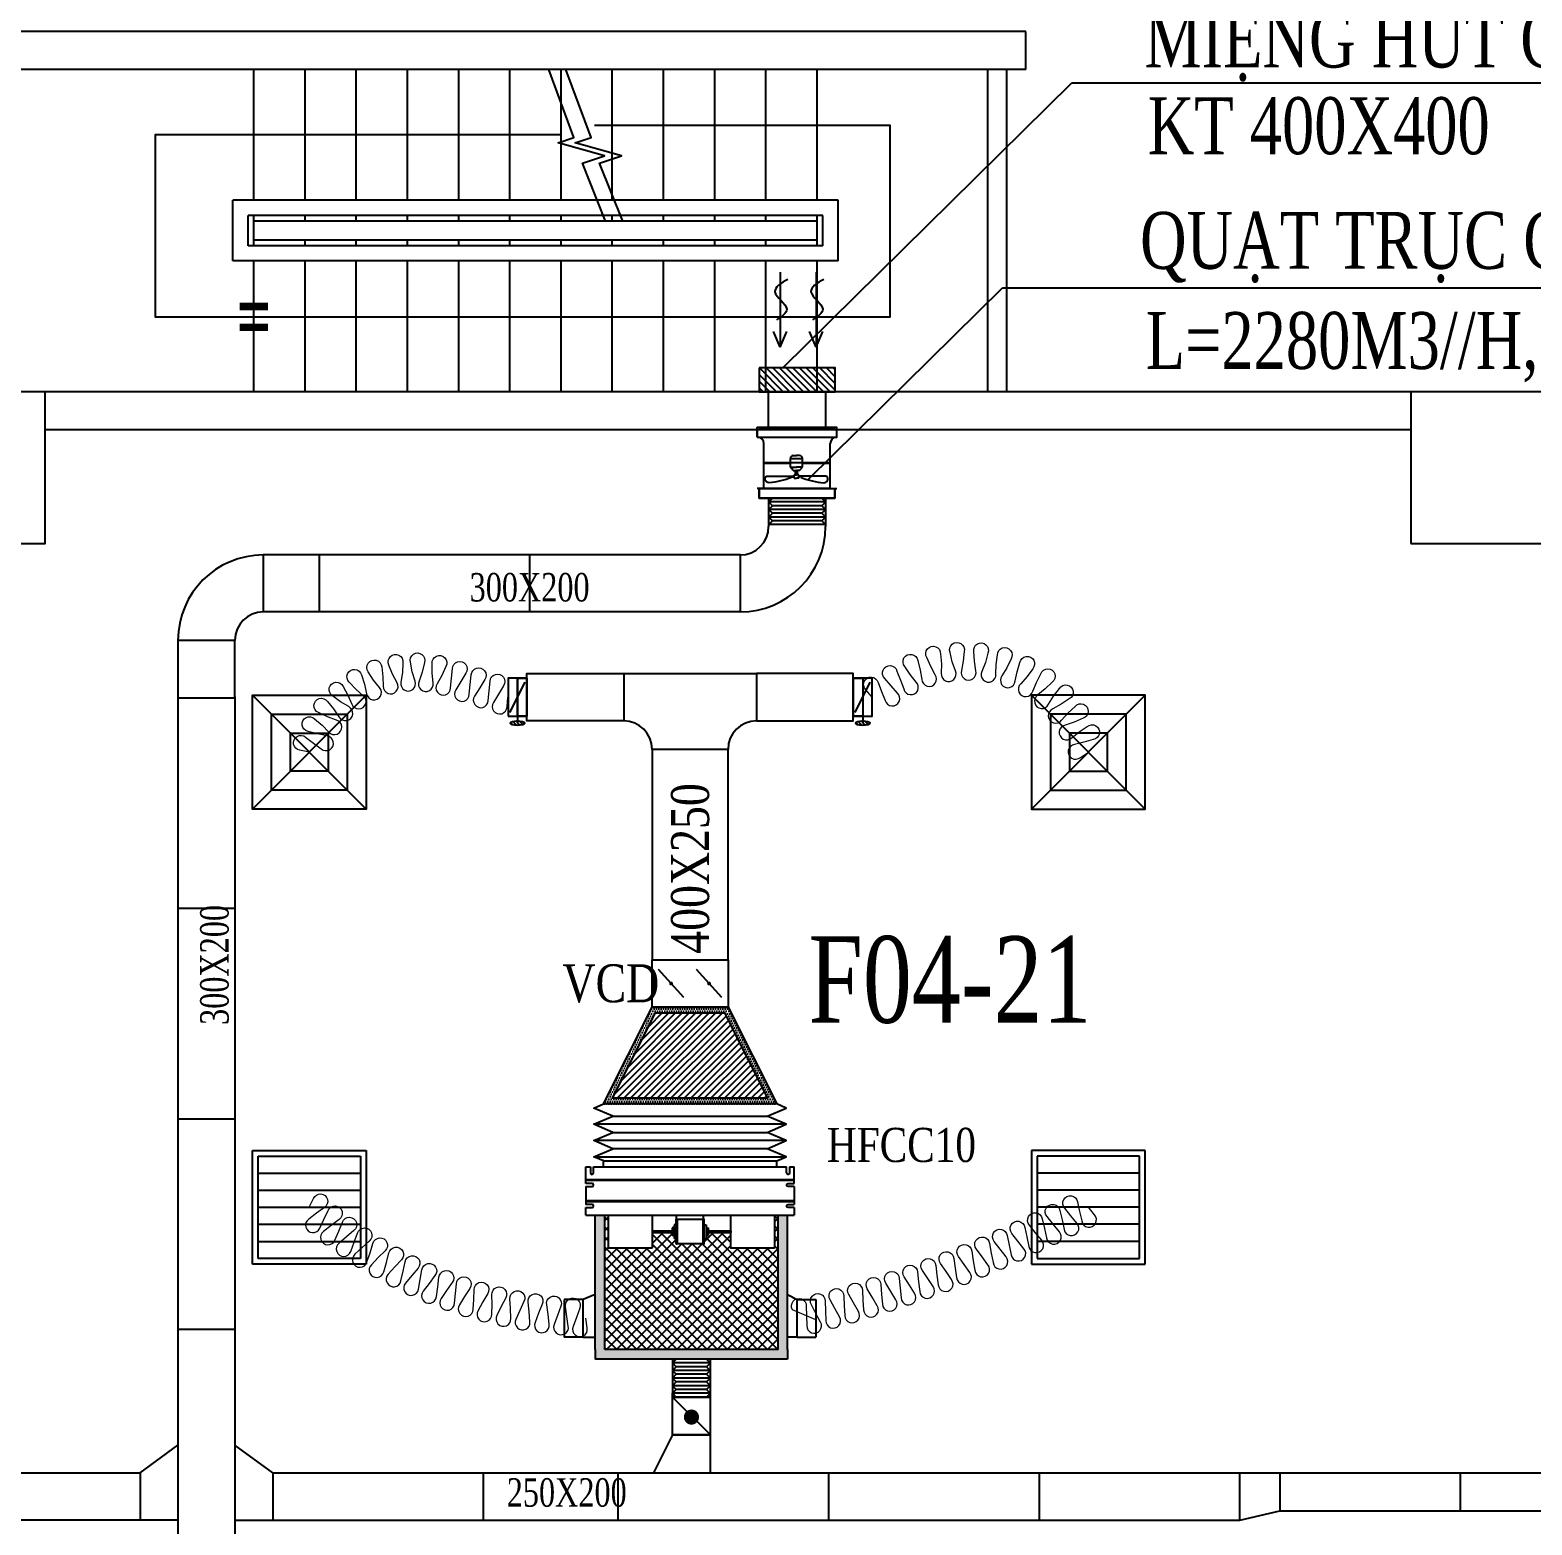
# Model space of a CAD drawing. Header units: metres. Extents: x 352651 to 1421851, y -87441 to -24441.
# Drawn here: x 650002 to 657921, y -40435 to -32552 of the extents above; entities that cross this region are included whole.
import ezdxf
from ezdxf.enums import TextEntityAlignment as Align

# ---------------------------------------------------------------- set-up
doc = ezdxf.new("R2010")
doc.units = ezdxf.units.M
doc.header["$LTSCALE"] = 300
doc.header["$MEASUREMENT"] = 0
for name, color, linetype in [('100', 2, 'CONTINUOUS'), ('bat noi mem', 4, 'CONTINUOUS'), ('CUAGIO', 2, 'CONTINUOUS'), ('dien', 2, 'CONTINUOUS'), ('HATCH', 145, 'CONTINUOUS'), ('KT', 1, 'CONTINUOUS'), ('THAY', 9, 'CONTINUOUS'), ('thiet bi', 11, 'CONTINUOUS'), ('TUONG', 7, 'CONTINUOUS'), ('vach', 6, 'CONTINUOUS')]:
    doc.layers.add(name, color=color, linetype=linetype)
doc.layers.add('noi mem', color=5, linetype='BATTING', lineweight=0)
doc.styles.add('20', font='vntimeh.shx', dxfattribs={"width": 0.75, "bigfont": 'vns.shx'})
doc.styles.add('PHU', font='vntimeh.shx', dxfattribs={"width": 0.8})
doc.styles.add('ROMANS', font='romans.shx', dxfattribs={"width": 0.75, "bigfont": 'romancvn.shx'})
doc.styles.add('VNCC-RMD', font='vntimeh.shx', dxfattribs={"width": 0.75, "height": 300, "bigfont": 'vns.shx'})
doc.linetypes.add('BATTING', pattern='A,0.0001,-0.1,[134,ltypeshp.shx,S=0.1,R=0,X=-0.1,Y=0],-0.2,[134,ltypeshp.shx,S=0.1,R=180,X=0.1,Y=0],-0.1', length=0.4001)

# ---------------------------------------------------------------- blocks, each defined once
blk = doc.blocks.new('cot1')
at = {"layer": 'vach'}
blk.add_lwpolyline([(-400, -400), (400, -400), (400, 400), (-400, 400)], close=True, dxfattribs=at)
blk = doc.blocks.new('SAD')
at = {"layer": 'CUAGIO', "color": 8}
for p, q in [((-300, -300), (300, 300)), ((300, -300), (-300, 300))]:
    blk.add_line(p, q, dxfattribs=at)
at = {"layer": 'CUAGIO'}
blk.add_lwpolyline([(300, -300), (300, 300), (-300, 300), (-300, -300)], close=True, dxfattribs=at)
at = {"layer": 'CUAGIO', "color": 8}
for points in [[(200, -200), (200, 200), (-200, 200), (-200, -200)], [(100, -100), (100, 100), (-100, 100), (-100, -100)]]:
    blk.add_lwpolyline(points, close=True, dxfattribs=at)
blk = doc.blocks.new('SAG')
at = {"layer": 'CUAGIO'}
for p, q in [((-300, 300), (-300, -300)), ((300, 300), (-300, 300)), ((300, -300), (300, 300)), ((-300, -300), (300, -300))]:
    blk.add_line(p, q, dxfattribs=at)
at = {"layer": 'CUAGIO', "color": 8}
for p, q in [((-270, 270), (-270, -270)), ((270, 270), (-270, 270)), ((-180, -270), (-180, 270)), ((-90, -270), (-90, 270)), ((0, -270), (0, 270)), ((90, -270), (90, 270)), ((180, -270), (180, 270)), ((270, -270), (270, 270)), ((-270, -270), (270, -270))]:
    blk.add_line(p, q, dxfattribs=at)
blk = doc.blocks.new('1-van gio D200')
at = {"layer": 'CUAGIO'}
h = blk.add_hatch(dxfattribs=at)
h.set_pattern_fill('ANSI31', color=256, scale=100, style=0)
edge = h.paths.add_edge_path()
edge.add_ellipse((486127, -58494), major_axis=(-38.1, 0), ratio=0.310482, start_angle=0, end_angle=360, ccw=False)
for p, q in [((486167, -58437.3), (486087.1, -58277.5)), ((486127, -58257.4), (486127, -58494))]:
    blk.add_line(p, q, dxfattribs=at)
at = {"layer": 'CUAGIO', "const_width": 3}
for points in [[(486127, -58457.4), (486177, -58457.4), (486177, -58257.4), (486077, -58257.4), (486077, -58457.4), (486127, -58457.4)], [(486167, -58437.3), (486087.1, -58277.5)], [(486127, -58257.4), (486127, -58494)]]:
    blk.add_lwpolyline(points, dxfattribs=at)
at = {"layer": 'CUAGIO'}
blk.add_lwpolyline([(486177, -58457.4), (486077, -58457.4), (486077, -58257.4), (486177, -58257.4)], close=True, dxfattribs=at)
at = {"layer": 'CUAGIO', "const_width": 5.35}
blk.add_lwpolyline([(486130.7, -58357.4, -1), (486123.3, -58357.4, -1)], format="xyb", close=True, dxfattribs=at)
at = {"layer": 'CUAGIO', "extrusion": (0, 0, -1)}
blk.add_ellipse((486127, -58494), major_axis=(-38.1, 0), ratio=0.310482, start_param=-1.570796, end_param=4.712389, dxfattribs=at)
blk = doc.blocks.new('bac noi mem')
at = {"layer": 'bat noi mem'}
for p, q in [((493886.7, -64673), (493866.7, -64693)), ((494066.7, -64693), (493866.7, -64693)), ((493866.7, -64693), (493886.7, -64713)), ((494046.7, -64673), (493886.7, -64673)), ((494046.7, -64673), (494066.7, -64693)), ((494066.7, -64693), (494046.7, -64713)), ((493886.7, -64713), (493866.7, -64733)), ((494066.7, -64733), (493866.7, -64733)), ((493866.7, -64733), (493886.7, -64753)), ((493886.7, -64753), (493866.7, -64773)), ((494066.7, -64773), (493866.7, -64773)), ((493866.7, -64773), (493886.7, -64793)), ((494046.7, -64713), (493886.7, -64713)), ((494046.7, -64753), (493886.7, -64753)), ((494046.7, -64713), (494066.7, -64733)), ((494066.7, -64733), (494046.7, -64753)), ((494046.7, -64753), (494066.7, -64773)), ((494066.7, -64773), (494046.7, -64793)), ((493886.7, -64793), (493866.7, -64813)), ((494066.7, -64813), (493866.7, -64813)), ((493866.7, -64813), (493886.7, -64833)), ((493886.7, -64833), (493866.7, -64853)), ((494066.7, -64853), (493866.7, -64853)), ((493866.7, -64853), (493886.7, -64873)), ((494046.7, -64793), (493886.7, -64793)), ((494046.7, -64833), (493886.7, -64833)), ((494046.7, -64793), (494066.7, -64813)), ((494066.7, -64813), (494046.7, -64833)), ((494046.7, -64833), (494066.7, -64853)), ((494066.7, -64853), (494046.7, -64873)), ((494046.7, -64873), (493886.7, -64873))]:
    blk.add_line(p, q, dxfattribs=at)
blk = doc.blocks.new('Quat thong gio 2')
at = {"layer": 'CUAGIO', "color": 2}
for p, q in [((604438.8, -54339.3), (604438.8, -54304.3)), ((604710.8, -54304.3), (604710.8, -54724.3)), ((604710.8, -54304.3), (604710.8, -54304.3)), ((604438.8, -54689.3), (604438.8, -54339.3)), ((604438.8, -54339.3), (604675.8, -54339.3)), ((604503.8, -54351.8), (604503.8, -54498.8)), ((604573.5, -54339.3), (604573.5, -54478.5)), ((604576, -54339.3), (604576, -54478.5)), ((604534.7, -54494.4), (604551.2, -54479.1)), ((604551.2, -54479.1), (604551.2, -54511)), ((604551.2, -54479.1), (604597.9, -54479.1)), ((604574.8, -54542.8), (604574.8, -54479.1)), ((604597.9, -54479.1), (604597.9, -54542.8)), ((604493.1, -54498.8), (604493.1, -54511)), ((604493.1, -54498.8), (604511.6, -54498.8)), ((604493.1, -54523.2), (604493.1, -54511)), ((604493.1, -54523.2), (604511.6, -54523.2)), ((604503.8, -54485.7), (604497.1, -54485.7)), ((604503.8, -54536.3), (604497.1, -54536.3)), ((604500.1, -54485.7), (604500.1, -54498.8)), ((604500.1, -54536.3), (604500.1, -54523.2)), ((604503.8, -54670.2), (604503.8, -54523.2)), ((604511.6, -54498.8), (604511.6, -54511)), ((604511.6, -54505.6), (604534.7, -54505.6)), ((604511.6, -54523.2), (604511.6, -54511)), ((604511.6, -54516.4), (604534.7, -54516.4)), ((604534.7, -54494.4), (604534.7, -54511)), ((604534.7, -54527.6), (604534.7, -54511)), ((604534.7, -54527.6), (604551.2, -54542.8)), ((604551.2, -54542.8), (604551.2, -54511)), ((604551.2, -54542.8), (604597.9, -54542.8)), ((604573.5, -54543.5), (604573.5, -54689.3)), ((604576, -54543.5), (604576, -54689.3)), ((604612.9, -54494.1), (604612.9, -54511)), ((604612.9, -54527.8), (604612.9, -54511)), ((604438.8, -54689.3), (604675.8, -54689.3)), ((604438.8, -54689.3), (604438.8, -54724.3)), ((604710.8, -54724.3), (604710.8, -54724.3))]:
    blk.add_line(p, q, dxfattribs=at)
at = {"layer": 'CUAGIO', "color": 2, "const_width": 1}
for points in [[(604438.8, -54304.3), (604438.8, -54339.3)], [(604438.8, -54724.3), (604438.8, -54689.3)]]:
    blk.add_lwpolyline(points, dxfattribs=at)
for points in [[(604710.8, -54304.3), (604710.8, -54304.3, -0.414214), (604675.8, -54339.3), (604438.8, -54339.3)], [(604710.8, -54724.3), (604710.8, -54724.3, 0.414214), (604675.8, -54689.3), (604438.8, -54689.3)]]:
    blk.add_lwpolyline(points, format="xyb", dxfattribs=at)
at = {"layer": 'CUAGIO', "color": 2}
for points in [[(604497.1, -54485.7, -0.067078), (604469.4, -54367, -0.673836), (604503.8, -54351.8)], [(604497.1, -54536.3, 0.067078), (604469.4, -54655, 0.673836), (604503.8, -54670.2)]]:
    blk.add_lwpolyline(points, format="xyb", dxfattribs=at)
for centre, radius, start, end in [((604675.8, -54304.3), 35, 270, 0), ((604574.8, -54477.6), 1.5, 213.55731, 326.44269), ((604597.9, -54494.1), 15, 0, 90), ((604574.8, -54544.3), 1.5, 33.55731, 146.44269), ((604597.9, -54527.8), 15, 270, 0), ((604675.8, -54724.3), 35, 0, 90)]:
    blk.add_arc(centre, radius, start, end, dxfattribs=at)

msp = doc.modelspace()

# ---------------------------------------------------------------- hatches: boundary and pattern name
at = {"layer": 'CUAGIO'}
h = msp.add_hatch(dxfattribs=at)
h.set_pattern_fill('DOTS', color=256, scale=200, style=0)
h.set_pattern_definition([(0, (-181458.121, -151738.956), (6.25, 12.5), [0, -12.5])])
h.paths.add_polyline_path([(653682.1, -37705), (653482.1, -37705), (653482.1, -37735), (653663.7, -37735), (653785.7, -37977.1), (653819.3, -37977.1)])
h.paths.add_polyline_path([(653819.3, -37977.1), (653785.7, -37977.1), (653890.4, -38185), (653482.1, -38185), (653482.1, -38215), (653939.1, -38215)])
h.paths.add_polyline_path([(653482.1, -38185), (653073.8, -38185), (653178.6, -37977.1), (653145, -37977.1), (653025.1, -38215), (653482.1, -38215)])
h.paths.add_polyline_path([(653300.6, -37735), (653482.1, -37735), (653482.1, -37705), (653282.1, -37705), (653145, -37977.1), (653178.6, -37977.1)])
h = msp.add_hatch(dxfattribs=at)
h.set_pattern_fill('ANSI31', color=256, scale=200, style=0)
h.set_pattern_definition([(45, (-181458.12, -151738.956), (-17.6776695, 17.6776695), [])])
h.paths.add_polyline_path([(653785.7, -37977.1), (653482.1, -37977.1), (653482.1, -38185), (653890.4, -38185)])
h.paths.add_polyline_path([(653663.7, -37735), (653482.1, -37735), (653482.1, -37977.1), (653785.7, -37977.1)])
h.paths.add_polyline_path([(653482.1, -37735), (653300.6, -37735), (653178.6, -37977.1), (653482.1, -37977.1)])
h.paths.add_polyline_path([(653482.1, -37977.1), (653178.6, -37977.1), (653073.8, -38185), (653482.1, -38185)])
h = msp.add_hatch(dxfattribs=at)
h.set_pattern_fill('DOTS', color=2, scale=200, style=0)
h.set_pattern_definition([(0, (80377.114, 18031.954), (6.25, 12.5), [0, -12.5])])
h.paths.add_polyline_path([(653946.1, -39510.5), (653032.5, -39510.5), (653032.5, -38800.5), (652982.5, -38800.5), (652982.5, -39510.5), (652982.5, -39560.5), (653996.1, -39560.5), (653996.1, -39510.5), (653996.1, -38800.5), (653946.1, -38800.5)])
at = {"layer": 'CUAGIO', "ltscale": 1.5}
h = msp.add_hatch(dxfattribs=at)
h.set_pattern_fill('ANSI37', color=9, scale=300, style=0)
h.set_pattern_definition([(45, (191203.714, -450.908), (-26.5165043, 26.5165043), []), (135, (191203.714, -450.908), (-26.5165043, -26.5165043), [])])
h.paths.add_polyline_path([(653946.1, -39510.5), (653946.1, -38800.5), (653927, -38800.5), (653927, -38975.5), (653696.8, -38975.5), (653696.8, -38892.6), (653577.1, -38892.6), (653577.1, -38908.2), (653566.6, -38908.2), (653566.6, -38924), (653556.7, -38924), (653556.7, -38949, -1), (653550.2, -38951.1), (653414, -38951.1, -1), (653407.6, -38949), (653407.6, -38924), (653397.7, -38924), (653397.7, -38908.2), (653387.1, -38908.2), (653387.1, -38892.6), (653281.9, -38892.6), (653281.9, -38975.5), (653051.7, -38975.5), (653051.7, -38800.5), (653032.5, -38800.5), (653032.5, -39510.5)])
at = {"layer": 'dien'}
h = msp.add_hatch(dxfattribs=at)
h.set_pattern_fill('ANSI31', color=256, scale=200, angle=90, style=0)
h.set_pattern_definition([(135, (662565.557, -794246.808), (-17.6776695, -17.6776695), [])])
h.paths.add_polyline_path([(653847.1, -34333.6), (653847.1, -34459.6), (654247.1, -34459.6), (654247.1, -34333.6)])

# ---------------------------------------------------------------- linework, layer by layer
at = {"layer": '100', "color": 3}
for p, q in [((653971, -34333.6), (655492.4, -32831.9)), ((654106.1, -34921), (655129.6, -33912.1)), ((655129.6, -33912.1), (660260, -33912.1))]:
    msp.add_line(p, q, dxfattribs=at)
at = {"layer": 'bat noi mem'}
for p, q in [((653916.5, -35020.2), (653896.5, -35040.2)), ((654196.1, -35040.2), (653896.5, -35040.2)), ((653896.5, -35040.2), (653916.5, -35060.2)), ((653916.5, -35060.2), (653896.5, -35080.2)), ((654176.1, -35020.2), (653916.5, -35020.2)), ((654176.1, -35060.2), (653916.5, -35060.2)), ((654176.1, -35020.2), (654196.1, -35040.2)), ((654196.1, -35040.2), (654176.1, -35060.2)), ((654176.1, -35060.2), (654196.1, -35080.2)), ((654196.1, -35080.2), (653896.5, -35080.2)), ((653896.5, -35080.2), (653916.5, -35100.2)), ((653916.5, -35100.2), (653896.5, -35120.2)), ((654196.1, -35120.2), (653896.5, -35120.2)), ((653896.5, -35120.2), (653916.5, -35140.2)), ((653916.5, -35140.2), (653896.5, -35160.2)), ((654176.1, -35100.2), (653916.5, -35100.2)), ((654176.1, -35140.2), (653916.5, -35140.2)), ((654196.1, -35080.2), (654176.1, -35100.2)), ((654176.1, -35100.2), (654196.1, -35120.2)), ((654196.1, -35120.2), (654176.1, -35140.2)), ((654176.1, -35140.2), (654196.1, -35160.2)), ((654196.1, -35160.2), (653896.5, -35160.2)), ((653939.1, -38215), (653025.1, -38215)), ((653989.1, -38322.2), (652975.1, -38322.2)), ((653075.1, -38279.3), (653889.1, -38279.3)), ((653075.1, -38365), (653889.1, -38365)), ((653989.1, -38407.9), (652975.1, -38407.9)), ((653889.1, -38450.8), (653075.1, -38450.8)), ((652975.1, -38493.6), (653989.1, -38493.6))]:
    msp.add_line(p, q, dxfattribs=at)
for points in [[(653025.1, -38515), (652975.1, -38493.6), (653075.1, -38450.8), (652975.1, -38407.9), (653075.1, -38365), (652975.1, -38322.2), (653075.1, -38279.3), (652975.1, -38236.5), (653025.1, -38215)], [(653939.1, -38515), (653989.1, -38493.6), (653889.1, -38450.8), (653989.1, -38407.9), (653889.1, -38365), (653989.1, -38322.2), (653889.1, -38279.3), (653989.1, -38236.5), (653939.1, -38215)]]:
    msp.add_lwpolyline(points, dxfattribs=at)
at = {"layer": 'CUAGIO', "color": 3}
msp.add_line((660230, -32831.9), (655492.4, -32831.9), dxfattribs=at)
at = {"layer": 'CUAGIO', "color": 6, "ltscale": 100}
for p, q in [((653957.1, -33828.6), (653957.1, -34223.6)), ((654147.1, -33828.6), (654147.1, -34223.6)), ((653957.1, -34223.6), (653922.3, -34142.2)), ((653957.1, -34223.6), (653991.8, -34142.2)), ((654147.1, -34223.6), (654112.3, -34142.2)), ((654147.1, -34223.6), (654181.8, -34142.2))]:
    msp.add_line(p, q, dxfattribs=at)
at = {"layer": 'CUAGIO'}
for p, q in [((653836.1, -34698.2), (653836.1, -34648.2)), ((653846.1, -34648.2), (654246.1, -34648.2)), ((654256.1, -34698.2), (654256.1, -34648.2)), ((653846.1, -35020.2), (653846.1, -34970.2)), ((653846.1, -34970.2), (653846.1, -35020.2)), ((654246.1, -35020.2), (654246.1, -34970.2)), ((654246.1, -35020.2), (654246.1, -34970.2)), ((653846.1, -35020.2), (654246.1, -35020.2)), ((654196.1, -35020.2), (653896.1, -35020.2)), ((653896.1, -35020.2), (653896.1, -35170.2)), ((654196.1, -35020.2), (653896.1, -35020.2)), ((654196.1, -35020.2), (654196.1, -35170.2)), ((653746.1, -35320.2), (651231.8, -35320.2)), ((651232.1, -35320.2), (651232.1, -35620.2)), ((651526.1, -35320.2), (651526.1, -35620.2)), ((652636.1, -35320.2), (652636.1, -35620.2)), ((653746.1, -35320.2), (653746.1, -35620.2)), ((653746.1, -35620.2), (651232, -35620.2)), ((650782.1, -36072.7), (650782.1, -47924.6)), ((650782.1, -36072.7), (651082.1, -36072.7)), ((651082.1, -36067.2), (651082.1, -47924.6)), ((653682.1, -36345), (653282.1, -36345)), ((650782.1, -37182.7), (651082.1, -37182.7)), ((653449.1, -37654.3), (653315.2, -37505.8)), ((653649.1, -37654.3), (653515.2, -37505.8)), ((650782.1, -38292.7), (651082.1, -38292.7)), ((652982.5, -39510.5), (652982.5, -38800.5)), ((653032.5, -38800.5), (653032.5, -38800.5)), ((653032.5, -39510.5), (653032.5, -38800.5)), ((653946.1, -38800.5), (653946.1, -38800.5)), ((653946.1, -39510.5), (653946.1, -38800.5)), ((653996.1, -39510.5), (653996.1, -38800.5)), ((652918.1, -39245.2), (652818.4, -39245.2)), ((652818.4, -39245.2), (652818.4, -39445.2)), ((652918.1, -39445.2), (652918.1, -39245.2)), ((654046.1, -39445.2), (654046.1, -39245.2)), ((654046.1, -39245.2), (654145.8, -39245.2)), ((654145.8, -39245.2), (654145.8, -39445.2)), ((650782.1, -39402.7), (651082.1, -39402.7)), ((652918.1, -39445.2), (652818.4, -39445.2)), ((654046.1, -39445.2), (654145.8, -39445.2)), ((653996.1, -39560.5), (652982.5, -39560.5)), ((653389.3, -39960.5), (653389.3, -39740.6)), ((653589.3, -40160.5), (653589.3, -39740.6)), ((653589.3, -39760.5), (653389.3, -39760.5)), ((653389.3, -39760.5), (653589.3, -39960.5)), ((653389.3, -39960.5), (653289.3, -40160.5)), ((653389.3, -39960.5), (653589.3, -39960.5)), ((653589.3, -39960.5), (653389.3, -39960.5)), ((650582.1, -40160.3), (650782.1, -40014.9)), ((651282.1, -40160.3), (651082.1, -40014.9)), ((648744.6, -40160.3), (650582.1, -40160.3)), ((650582.1, -40160.3), (650582.1, -40410.3)), ((651282, -40160.3), (661479.6, -40160.3)), ((651282, -40160.3), (651282, -40410.3)), ((652392, -40160.3), (652392, -40410.3)), ((653102, -40160.3), (653102, -40410.3)), ((654212, -40160.3), (654212, -40410.3)), ((655322, -40160.3), (655322, -40410.3)), ((656380.8, -40410.3), (656380.8, -40160.3)), ((656590.8, -40160.3), (656590.8, -40360.3)), ((657542, -40160.3), (657542, -40360.3)), ((656380.8, -40410.3), (656590.8, -40360.3)), ((656590.8, -40360.3), (661479.6, -40360.3)), ((650782.1, -40410.3), (643922.1, -40410.3)), ((651082.1, -40410.3), (656380.8, -40410.3))]:
    msp.add_line(p, q, dxfattribs=at)
at = {"layer": 'CUAGIO', "color": 2}
for p, q in [((653896.1, -34648.2), (654196.1, -34648.2)), ((654196.1, -35020.2), (653896.1, -35020.2)), ((653282.1, -36345), (653282.1, -37455)), ((653682.1, -37455), (653682.1, -36345)), ((652982.5, -39510.5), (652982.5, -39560.5)), ((653946.1, -39510.5), (653032.5, -39510.5)), ((653996.1, -39510.5), (653996.1, -39560.5))]:
    msp.add_line(p, q, dxfattribs=at)
at = {"layer": 'CUAGIO', "ltscale": 1.5}
msp.add_line((653132.1, -35945), (653832.1, -35945), dxfattribs=at)
at = {"layer": 'CUAGIO'}
for points in [[(654196.1, -34648.2), (653896.1, -34648.2), (653896.1, -34459.6), (654196.1, -34459.6)], [(651082.1, -35770.2), (650782.1, -35770.2), (650782.1, -36072.7), (651082.1, -36072.7)], [(653132.1, -36195), (652622.1, -36195), (652622.1, -35945), (653132.1, -35945)], [(653832.1, -36195), (654342.1, -36195), (654342.1, -35945), (653832.1, -35945)], [(652572.1, -35970), (652622.1, -35970), (652622.1, -36170), (652572.1, -36170)], [(654342.1, -35970), (654392.1, -35970), (654392.1, -36170), (654342.1, -36170)], [(653282.1, -37455), (653682.1, -37455), (653682.1, -37705), (653282.1, -37705)], [(653939.1, -38215), (653025.1, -38215), (653282.1, -37705), (653682.1, -37705)], [(653890.4, -38185), (653073.8, -38185), (653300.6, -37735), (653663.7, -37735)], [(653389.3, -39760.5), (653589.3, -39760.5), (653589.3, -39560.5), (653389.3, -39560.5)]]:
    msp.add_lwpolyline(points, close=True, dxfattribs=at)
at = {"layer": 'CUAGIO', "color": 2}
for points in [[(653836.1, -34698.2), (654256.1, -34698.2), (654256.1, -34648.2), (653836.1, -34648.2)], [(653846.1, -34970.2), (654246.1, -34970.2), (654246.1, -35020.2), (653846.1, -35020.2)]]:
    msp.add_lwpolyline(points, close=True, dxfattribs=at)
at = {"layer": 'CUAGIO'}
for points, const_width in [([(653377.1, -37580, 1), (653387.1, -37580, 1)], 10), ([(653577.1, -37580, 1), (653587.1, -37580, 1)], 10), ([(653469.3, -39866, 1), (653509.3, -39866, 1)], 40)]:
    msp.add_lwpolyline(points, format="xyb", close=True, dxfattribs=dict(at, const_width=const_width))
for points in [[(652982.5, -39220), (652918.1, -39245.2)], [(653996.1, -39220), (654046.1, -39245.2)], [(652918.1, -39445.2), (652968.1, -39445.2)], [(652932.5, -39445.2), (652982.5, -39445.2)], [(654046.1, -39445.2), (653996.1, -39445.2)]]:
    msp.add_lwpolyline(points, dxfattribs=at)
for centre, radius, start, end in [((653746.1, -35170.2), 150, 270, 0), ((653746.1, -35170.2), 450, 270, 0), ((651232.1, -35770.2), 450, 90, 180), ((651232.1, -35770.2), 150, 90, 180), ((653132.1, -36345), 150, 0, 90), ((653832.1, -36345), 150, 90, 180)]:
    msp.add_arc(centre, radius, start, end, dxfattribs=at)
at = {"layer": 'CUAGIO', "color": 9, "ltscale": 100}
for points in [[(653997.1, -33866.6), (653929.6, -33932.1), (653991.6, -34024.6), (653937.6, -34080.6)], [(654187.1, -33866.6), (654119.6, -33932.1), (654181.6, -34024.6), (654127.6, -34080.6)]]:
    msp.add_spline(points, degree=3, dxfattribs=at)
at = {"layer": 'dien'}
msp.add_lwpolyline([(653847.1, -34333.6), (653847.1, -34459.6), (654247.1, -34459.6), (654247.1, -34333.6)], close=True, dxfattribs=at)
at = {"layer": 'HATCH'}
msp.add_lwpolyline([(652802.1, -33104.6), (650661.2, -33104.6), (650661.2, -34064.6), (651182.1, -34064.6), (654536.6, -34064.6), (654536.6, -33054.6), (653072.1, -33054.6), (652978.7, -33054.6)], dxfattribs=at)
at = {"layer": 'HATCH', "const_width": 40}
for points in [[(651107.1, -34009.6), (651257.1, -34009.6)], [(651107.1, -34119.6), (651257.1, -34119.6)]]:
    msp.add_lwpolyline(points, dxfattribs=at)
at = {"layer": 'noi mem', "linetype": 'ByBlock', "ltscale": 1.5}
for points in [[(654442.1, -36070), (654409.1, -36031.6, -1.333333), (654473.3, -35992.8), (654492, -36039.9), (654510.7, -36087, 1.333333), (654574.9, -36048.2), (654541.9, -36009.7), (654508.8, -35971.3, -1.333333), (654573, -35932.4), (654591.7, -35979.5), (654608.7, -36026.7, 1.333333), (654674, -35989.9), (654642.5, -35951), (654614, -35908.3, -1.333333), (654682.3, -35877.3), (654695.6, -35926.9), (654704, -35976.2, 1.333333), (654774.8, -35951.4), (654750.6, -35907.6), (654730, -35860.6, -1.333333), (654802.7, -35842.1), (654807, -35893.3), (654806.6, -35943.4, 1.333333), (654880.7, -35931.4), (654864.6, -35884), (654852.6, -35834.1, -1.333333), (654927.4, -35828.7), (654922.7, -35879.9), (654913.5, -35929.1, 1.333333), (654988.5, -35930.3), (654980.9, -35880.8), (654977.9, -35829.6, -1.333333), (655052.5, -35837.5), (655038.9, -35887), (655021.1, -35933.8, 1.333333), (655094.7, -35948.3), (655096, -35898.2), (655102.1, -35847.3, -1.333333), (655174.2, -35868.2), (655152, -35914.5), (655126.3, -35957.4, 1.333333), (655196.2, -35984.6), (655206.3, -35935.6), (655221.3, -35886.5, -1.333333), (655288.5, -35919.8), (655258.5, -35961.5), (655225.6, -35999.2, 1.333333), (655289.6, -36038.3), (655308.2, -35991.8), (655331.6, -35946.1, -1.333333), (655391.9, -35990.7), (655355.1, -36026.5), (655316.1, -36057.9, 1.333333), (655372.2, -36107.6), (655398.7, -36065.1), (655429.7, -36024.3, -1.333333), (655481.2, -36078.8), (655438.7, -36107.5), (655394.8, -36131.5, 1.333333), (655441.2, -36190.4), (655474.8, -36153.2), (655512.6, -36118.4, -1.333333), (655553.7, -36181.2), (655506.7, -36201.9), (655459.3, -36217.8, 1.333333), (655494.6, -36284), (655534.2, -36253.3), (655576.4, -36225, -1.333333), (655607.4, -36293.3), (655558.3, -36306.4), (655509.2, -36319.2, 1.333333), (655539.9, -36387.7), (655582.1, -36359.6)], [(651474.5, -36359.6), (651424.3, -36349.2, -1.333333), (651455.2, -36280.9), (651496.1, -36311.8), (651537, -36342.7, 1.333333), (651568, -36274.3), (651517.8, -36264), (651467.7, -36250.6, -1.333333), (651502.3, -36184.1), (651542, -36217.5), (651577.4, -36253.7, 1.333333), (651618.1, -36190.7), (651570.5, -36173.4), (651523.7, -36151, -1.333333), (651570, -36092), (651602.9, -36132.1), (651630.9, -36174.3, 1.333333), (651682.5, -36119.9), (651638.9, -36094.1), (651597.1, -36063.4, -1.333333), (651653.5, -36014), (651678.4, -36059.5), (651698.2, -36106.2, 1.333333), (651759, -36062.2), (651720.9, -36028.8), (651685.4, -35991, -1.333333), (651750, -35952.8), (651766, -36002.1), (651776.9, -36051.6, 1.333333), (651844.7, -36019.6), (651813.5, -35979.8), (651785.6, -35936, -1.333333), (651856.1, -35910.5), (651862.8, -35961.9), (651864.3, -36012.5, 1.333333), (651936.9, -35993.6), (651913.5, -35948.7), (651894.2, -35900.5, -1.333333), (651968.3, -35888.4), (651965.3, -35940.2), (651957.5, -35990.3, 1.333333), (652032.3, -35985.1), (652017.6, -35936.6), (652007.6, -35885.7, -1.333333), (652082.5, -35887.5), (652070.1, -35937.8), (652053.1, -35985.6, 1.333333), (652127.6, -35994.3), (652122.1, -35943.9), (652121.6, -35892.1, -1.333333), (652195, -35907.7), (652173.4, -35954.8), (652148.1, -35998.8, 1.333333), (652219.8, -36020.9), (652223.6, -35970.3), (652228.7, -35919.3, -1.333333), (652299.9, -35943), (652273.3, -35986.9), (652246.8, -36030.7, 1.333333), (652317.9, -36054.5), (652323.1, -36003.5), (652328.3, -35952.5, -1.333333), (652399.4, -35976.3), (652372.9, -36020.2), (652346.3, -36064, 1.333333), (652417.5, -36087.8), (652422.6, -36036.8), (652427.8, -35985.8, -1.333333), (652498.9, -36009.6), (652472.4, -36053.4), (652445.8, -36097.3, 1.333333), (652517, -36121), (652522.1, -36070)], [(651474.5, -38759.6), (651496.8, -38713.1, -1.333333), (651554.6, -38761), (651513.1, -38791.5), (651471.5, -38822.1, 1.333333), (651529.3, -38869.9), (651551.6, -38823.5), (651573.3, -38776.9, -1.333333), (651631.6, -38824.1), (651590.5, -38855), (651550, -38887, 1.333333), (651609.3, -38933), (651630.1, -38885.7), (651649.7, -38838.2, -1.333333), (651710, -38882.7), (651670.4, -38915.4), (651631.3, -38949.2, 1.333333), (651692.6, -38992.4), (651711.3, -38944.3), (651728.8, -38895.9, -1.333333), (651791, -38937.8), (651752.9, -38972.2), (651715.3, -39007.7, 1.333333), (651778.5, -39048.1), (651795, -38999.2), (651810.3, -38950.1, -1.333333), (651874.4, -38989.1), (651837.8, -39025.2), (651801.9, -39062.4, 1.333333), (651866.8, -39099.9), (651881.2, -39050.3), (651894.2, -39000.6, -1.333333), (651960, -39036.7), (651925.1, -39074.4), (651890.9, -39113.1, 1.333333), (651957.4, -39147.7), (651969.5, -39097.5), (651980.3, -39047.3, -1.333333), (652047.6, -39080.4), (652014.4, -39119.6), (651982, -39159.8, 1.333333), (652050, -39191.4), (652059.8, -39140.7), (652068.4, -39090, -1.333333), (652137.1, -39120.1), (652105.7, -39160.8), (652075.1, -39202.4, 1.333333), (652144.5, -39230.9), (652152, -39179.8), (652158.3, -39128.8, -1.333333), (652228.3, -39155.8), (652198.7, -39197.8), (652170, -39240.8, 1.333333), (652240.6, -39266.2), (652245.9, -39214.8), (652249.9, -39163.5, -1.333333), (652321, -39187.3), (652293.3, -39230.6), (652266.6, -39274.9, 1.333333), (652338.2, -39297), (652341.2, -39245.5), (652342.9, -39194.1, -1.333333), (652415, -39214.7), (652389.3, -39259.2), (652364.6, -39304.6, 1.333333), (652437.1, -39323.5), (652437.8, -39271.9), (652437.2, -39220.5, -1.333333), (652510.1, -39237.8), (652486.5, -39283.5), (652463.8, -39329.9, 1.333333), (652537.1, -39345.6), (652535.5, -39293.9), (652532.6, -39242.6, -1.333333), (652606.2, -39256.7), (652584.6, -39303.3), (652564.1, -39350.7, 1.333333), (652638, -39363.1), (652634, -39311.6), (652628.8, -39260.5, -1.333333), (652703.1, -39271.2), (652683.6, -39318.8), (652665.1, -39367, 1.333333), (652739.6, -39376.1), (652733.3, -39324.8), (652726, -39273.9, -1.333333), (652800.6, -39281.6), (652783.1, -39330), (652765.6, -39378.5, 1.333333), (652840.2, -39386.1), (652832.9, -39335.1), (652825.6, -39284.1, -1.333333), (652900.2, -39291.7), (652882.7, -39340.2), (652865.3, -39388.6, 1.333333), (652939.9, -39396.2), (652932.5, -39345.2)], [(654145.8, -39352.6), (654022.2, -39299.8, -1.333333), (654094.8, -39281), (654096, -39332.3), (654097.1, -39383.7, 1.333333), (654169.7, -39364.9), (654145.8, -39319.4), (654121.7, -39274.1, -1.333333), (654194.3, -39255), (654195.6, -39306.3), (654197.4, -39357.7, 1.333333), (654269.8, -39338), (654245.3, -39292.8), (654220.5, -39247.9, -1.333333), (654292.7, -39227.6), (654294.9, -39278.8), (654297.5, -39330.2, 1.333333), (654369.6, -39309.3), (654344.3, -39264.5), (654318.7, -39220, -1.333333), (654390.6, -39198.5), (654393.7, -39249.7), (654397.2, -39301, 1.333333), (654468.8, -39278.9), (654442.9, -39234.5), (654416.6, -39190.5, -1.333333), (654488, -39167.8), (654491.9, -39219), (654496.3, -39270.2, 1.333333), (654567.6, -39247), (654540.9, -39203), (654513.9, -39159.4, -1.333333), (654585, -39135.6), (654589.7, -39186.7), (654594.9, -39237.8, 1.333333), (654665.8, -39213.4), (654638.4, -39169.9), (654610.7, -39126.7, -1.333333), (654681.4, -39101.7), (654686.9, -39152.7), (654693, -39203.8, 1.333333), (654763.5, -39178.2), (654735.3, -39135.2), (654706.9, -39092.4, -1.333333), (654777.2, -39066.3), (654783.6, -39117.2), (654790.5, -39168.2, 1.333333), (654860.5, -39141.4), (654831.7, -39098.8), (654802.6, -39056.6, -1.333333), (654872.4, -39029.3), (654879.7, -39080.1), (654887.4, -39130.9, 1.333333), (654957, -39103.1), (654927.5, -39061), (654897.7, -39019.2, -1.333333), (654967, -38990.8), (654975.1, -39041.4), (654983.6, -39092.1, 1.333333), (655052.8, -39063.1), (655022.6, -39021.5), (654992.1, -38980.2, -1.333333), (655061, -38950.7), (655069.9, -39001.2), (655079.3, -39051.8, 1.333333), (655147.9, -39021.6), (655117.1, -38980.5), (655085.9, -38939.7, -1.333333), (655154.3, -38909), (655164, -38959.4), (655174.2, -39009.8, 1.333333), (655242.4, -38978.5), (655210.8, -38938), (655179, -38897.7, -1.333333), (655246.9, -38865.9), (655257.5, -38916.1), (655268.5, -38966.3, 1.333333), (655336.1, -38933.9), (655303.9, -38893.9), (655271.6, -38854, -1.333333), (655339.1, -38821.4), (655350.3, -38871.5), (655361.4, -38921.6, 1.333333), (655429, -38889), (655396.7, -38849.1), (655364.3, -38809.2, -1.333333), (655431.9, -38776.6), (655443, -38826.7), (655454.2, -38876.9, 1.333333), (655521.7, -38844.3), (655489.4, -38804.3), (655457.1, -38764.4, -1.333333), (655524.6, -38731.8), (655535.8, -38782), (655546.9, -38832.1, 1.333333), (655614.5, -38799.5), (655582.1, -38759.6)]]:
    msp.add_lwpolyline(points, format="xyb", dxfattribs=at)
at = {"layer": 'THAY'}
for p, q in [((651182.1, -33449.6), (651182.1, -32759.6)), ((651452.1, -33449.6), (651452.1, -32759.6)), ((651722.1, -33449.6), (651722.1, -32759.6)), ((651992.1, -33449.6), (651992.1, -32759.6)), ((652262.1, -33449.6), (652262.1, -32759.6)), ((652532.1, -33449.6), (652532.1, -32759.6)), ((652802.1, -33449.6), (652802.1, -32759.6)), ((653072.1, -33449.6), (653072.1, -32759.6)), ((653342.1, -33449.6), (653342.1, -32759.6)), ((653612.1, -33449.6), (653612.1, -32759.6)), ((653882.1, -33449.6), (653882.1, -32759.6)), ((654152.1, -33449.6), (654152.1, -32759.6)), ((655052.1, -34459.6), (655052.1, -32759.6)), ((655152.1, -34459.6), (655152.1, -32759.6)), ((654262.1, -33449.6), (651072.1, -33449.6)), ((651072.1, -33769.6), (651072.1, -33449.6)), ((654262.1, -33769.6), (654262.1, -33449.6)), ((654182.1, -33529.6), (651152.1, -33529.6)), ((651152.1, -33689.6), (651152.1, -33529.6)), ((651182.1, -33689.6), (651182.1, -33529.6)), ((654152.1, -33559.6), (651182.1, -33559.6)), ((651452.1, -33559.6), (651452.1, -33529.6)), ((651722.1, -33559.6), (651722.1, -33529.6)), ((651992.1, -33559.6), (651992.1, -33529.6)), ((652262.1, -33559.6), (652262.1, -33529.6)), ((652532.1, -33559.6), (652532.1, -33529.6)), ((652802.1, -33559.6), (652802.1, -33529.6)), ((653072.1, -33559.6), (653072.1, -33529.6)), ((653342.1, -33559.6), (653342.1, -33529.6)), ((653612.1, -33559.6), (653612.1, -33529.6)), ((653882.1, -33559.6), (653882.1, -33529.6)), ((654152.1, -33689.6), (654152.1, -33529.6)), ((654182.1, -33689.6), (654182.1, -33529.6)), ((654182.1, -33689.6), (651152.1, -33689.6)), ((654152.1, -33659.6), (651182.1, -33659.6)), ((651452.1, -33689.6), (651452.1, -33659.6)), ((651722.1, -33689.6), (651722.1, -33659.6)), ((651992.1, -33689.6), (651992.1, -33659.6)), ((652262.1, -33689.6), (652262.1, -33659.6)), ((652532.1, -33689.6), (652532.1, -33659.6)), ((652802.1, -33689.6), (652802.1, -33659.6)), ((653072.1, -33689.6), (653072.1, -33659.6)), ((653342.1, -33689.6), (653342.1, -33659.6)), ((653612.1, -33689.6), (653612.1, -33659.6)), ((653882.1, -33689.6), (653882.1, -33659.6)), ((654262.1, -33769.6), (651072.1, -33769.6)), ((651182.1, -34459.6), (651182.1, -33769.6)), ((651452.1, -34459.6), (651452.1, -33769.6)), ((651722.1, -34459.6), (651722.1, -33769.6)), ((651992.1, -34459.6), (651992.1, -33769.6)), ((652262.1, -34459.6), (652262.1, -33769.6)), ((652532.1, -34459.6), (652532.1, -33769.6)), ((652802.1, -34459.6), (652802.1, -33769.6)), ((653072.1, -34459.6), (653072.1, -33769.6)), ((653342.1, -34459.6), (653342.1, -33769.6)), ((653612.1, -34459.6), (653612.1, -33769.6)), ((653882.1, -34459.6), (653882.1, -33769.6)), ((654152.1, -34459.6), (654152.1, -33769.6))]:
    msp.add_line(p, q, dxfattribs=at)
for points in [[(653037, -33559.6), (652915.3, -33254.2), (653030.2, -33215.9), (652786.4, -33146.1), (652870, -33118.3), (652737.3, -32759.6)], [(653127, -33559.6), (653005.3, -33254.2), (653120.2, -33215.9), (652876.4, -33146.1), (652960, -33118.3), (652827.3, -32759.6)]]:
    msp.add_lwpolyline(points, dxfattribs=at)
at = {"layer": 'thiet bi'}
for p, q in [((652933.1, -38634), (652933.1, -38546.5)), ((652933.1, -38546.5), (652957.1, -38546.5)), ((652973.1, -38546.5), (653991.1, -38546.5)), ((653025.1, -38546.5), (653025.1, -38515)), ((653025.1, -38515), (653939.1, -38515)), ((653939.1, -38546.5), (653939.1, -38515)), ((654007.1, -38546.5), (654031.1, -38546.5)), ((654031.1, -38634), (654031.1, -38546.5)), ((652933.1, -38612.5), (654031.1, -38612.5)), ((652933.1, -38617.5), (654031.1, -38617.5)), ((652933.1, -38723.5), (654031.1, -38723.5)), ((652933.1, -38728.5), (654031.1, -38728.5)), ((652933.1, -38800.5), (652933.1, -38761)), ((652933.1, -38800.5), (654031.1, -38800.5)), ((653410.8, -38822.6), (653410.8, -38800.5)), ((653553.5, -38822.6), (653553.5, -38800.5)), ((654031.1, -38761), (654031.1, -38800.5)), ((653387.1, -38867.8), (653387.1, -38908.2)), ((653397.7, -38867.8), (653387.1, -38867.8)), ((653397.7, -38852.1), (653397.7, -38924)), ((653407.6, -38852.1), (653397.7, -38852.1)), ((653414, -38825), (653414, -38951.1)), ((653550.2, -38825), (653550.2, -38951.1)), ((653556.7, -38852.1), (653566.6, -38852.1)), ((653566.6, -38852.1), (653566.6, -38924)), ((653566.6, -38867.8), (653577.1, -38867.8)), ((653577.1, -38867.8), (653577.1, -38908.2)), ((653281.9, -38883.5), (653387.1, -38883.5)), ((653281.9, -38892.6), (653387.1, -38892.6)), ((653397.7, -38908.2), (653387.1, -38908.2)), ((653407.6, -38924), (653397.7, -38924)), ((653556.7, -38924), (653566.6, -38924)), ((653566.6, -38908.2), (653577.1, -38908.2)), ((653577.1, -38883.5), (653696.8, -38883.5)), ((653577.1, -38892.6), (653696.8, -38892.6)), ((653696.8, -38883.5), (653696.8, -38892.6))]:
    msp.add_line(p, q, dxfattribs=at)
for points in [[(652957.1, -38546.5), (652957.1, -38578.5, 1), (652973.1, -38578.5), (652973.1, -38546.5)], [(654007.1, -38546.5), (654007.1, -38578.5, -1), (653991.1, -38578.5), (653991.1, -38546.5)], [(652933.1, -38650), (652965.1, -38650, 1), (652965.1, -38634), (652933.1, -38634)], [(654031.1, -38650), (653999.1, -38650, -1), (653999.1, -38634), (654031.1, -38634)], [(652933.1, -38761), (652965.1, -38761, 1), (652965.1, -38745), (652933.1, -38745)], [(654031.1, -38761), (653999.1, -38761, -1), (653999.1, -38745), (654031.1, -38745)]]:
    msp.add_lwpolyline(points, format="xyb", dxfattribs=at)
for points in [[(652933.1, -38650), (652933.1, -38745)], [(654031.1, -38650), (654031.1, -38745)]]:
    msp.add_lwpolyline(points, dxfattribs=at)
for points in [[(653281.9, -38975.5), (653051.7, -38975.5), (653051.7, -38800.5), (653281.9, -38800.5)], [(653927, -38975.5), (653696.8, -38975.5), (653696.8, -38800.5), (653927, -38800.5)], [(653407.6, -38951.1), (653556.7, -38951.1), (653556.7, -38825), (653407.6, -38825)]]:
    msp.add_lwpolyline(points, close=True, dxfattribs=at)
for centre, start, end in [((653410.8, -38826), 18.04953, 161.95047), ((653553.5, -38826), 18.04953, 161.95047), ((653410.8, -38950), 198.04953, 341.95047), ((653553.5, -38950), 198.04953, 341.95047)]:
    msp.add_arc(centre, 3.41, start, end, dxfattribs=at)
at = {"layer": 'TUONG'}
for p, q in [((655252.1, -32559.6), (649682.1, -32559.6)), ((655252.1, -32759.6), (655252.1, -32559.6)), ((655252.1, -32759.6), (649682.1, -32759.6)), ((657282.1, -34459.6), (650082.1, -34459.6)), ((657282.1, -34659.6), (650082.1, -34659.6))]:
    msp.add_line(p, q, dxfattribs=at)

# ---------------------------------------------------------------- block references
at = {"layer": 'CUAGIO', "color": 2, "rotation": 90}
msp.add_blockref('Quat thong gio 2', (599531.9, -639408.9), dxfattribs=at)
at = {"layer": 'CUAGIO', "xscale": -1}
for p in [(1138699.2, 22287.3), (1140519.2, 22287.3)]:
    msp.add_blockref('1-van gio D200', p, dxfattribs=at)
for name, p, rotation in [('SAD', (651474.5, -36359.6), 180), ('SAG', (651474.5, -38759.6), 270)]:
    msp.add_blockref(name, p, dxfattribs=dict(at, rotation=rotation))
at = {"layer": 'CUAGIO'}
for name, p, rotation in [('SAD', (655582.1, -36359.6), 180), ('SAG', (655582.1, -38759.6), 90)]:
    msp.add_blockref(name, p, dxfattribs=dict(at, rotation=rotation))
msp.add_blockref('bac noi mem', (159522.7, 25112.4), dxfattribs=at)
at = {"layer": 'vach'}
for p in [(649682.1, -34859.6), (657682.1, -34859.6)]:
    msp.add_blockref('cot1', p, dxfattribs=at)

# ---------------------------------------------------------------- texts
at = {"layer": '100', "color": 3, "style": '20', "width": 0.75}
for s, p in [('miÖng hót giã kiÓu nan', (655877, -32749.3)), ('KT 400x400', (655895.2, -33206.7))]:
    msp.add_text(s, height=300, dxfattribs=at).set_placement(p)
at = {"layer": 'CUAGIO', "color": 3, "style": 'VNCC-RMD', "width": 0.75}
for s, p in [('qu¹t trôc cÊp giã t\xad¬i', (655854.6, -33810.8)), ('l=2280m3//h, p=70kg//m2', (655884.3, -34338.8))]:
    msp.add_text(s, height=300, dxfattribs=at).set_placement(p)
at = {"layer": 'CUAGIO', "color": 2, "style": 'PHU', "width": 0.75}
for s, p in [('300x200', (652636.1, -35565.2)), ('250x200', (652831.8, -40338.5))]:
    msp.add_text(s, height=150, dxfattribs=at).set_placement(p, align=Align.CENTER)
msp.add_text('300x200', height=150, rotation=90, dxfattribs=at).set_placement((651049.1, -37481.9), align=Align.CENTER)
at = {"layer": 'CUAGIO', "color": 2, "insert": (653381.9, -37422.9), "char_height": 200, "width": 888.608, "attachment_point": 1, "rotation": 90, "style": 'PHU'}
msp.add_mtext('400x250', dxfattribs=at)
at = {"layer": 'CUAGIO', "color": 2, "attachment_point": 1, "style": 'PHU'}
for s, insert, char_height, width in [('VCD', (652809.4, -37478.5), 200, 439.881), ('hfcc10', (654203.7, -38340.9), 180, 528.56)]:
    msp.add_mtext(s, dxfattribs=dict(at, insert=insert, char_height=char_height, width=width))
at = {"layer": 'KT', "ltscale": 1.5, "insert": (654105.9, -37330.3), "char_height": 456.096, "width": 2517.297, "attachment_point": 1, "style": 'ROMANS'}
msp.add_mtext('{\\fTimes New Roman|b0|i0|c0|p18;F04-21}', dxfattribs=at)

doc.saveas('drawing.dxf')
